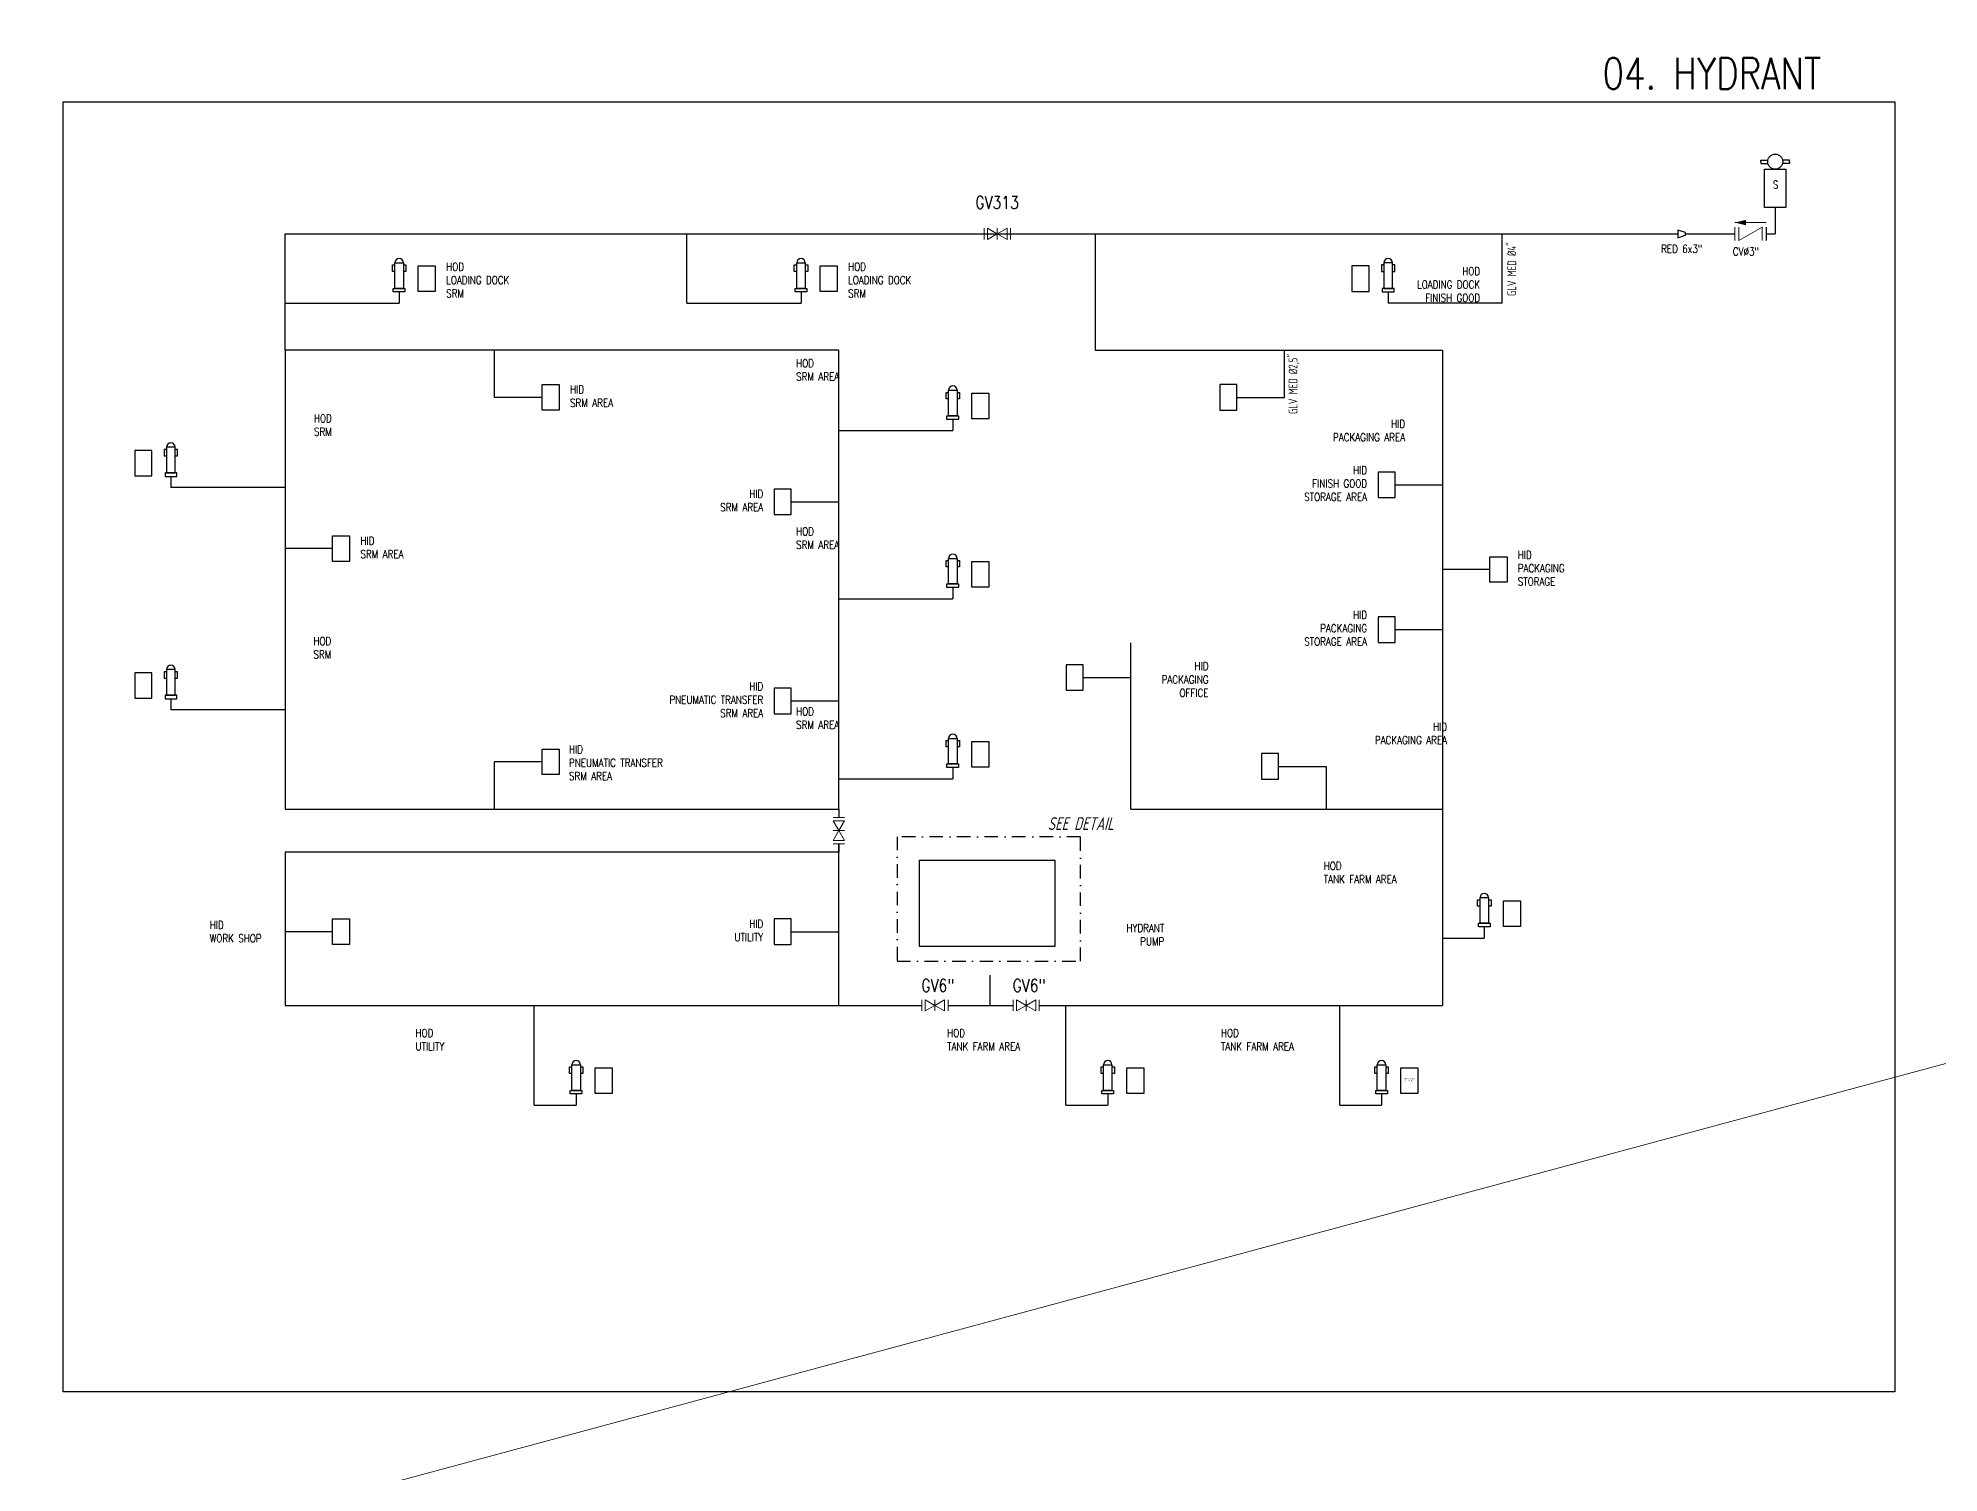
# Model space of a CAD drawing. Extents: x -29512 to 147477, y -5232 to 39709.
# Drawn here: x 139620.9 to 140066.3, y 10242.1 to 10578.2 of the extents above; entities that cross this region are included whole.
import ezdxf

# ---------------------------------------------------------------- set-up
doc = ezdxf.new("R2010")
doc.units = 0
doc.linetypes.add('DASHDOT', pattern=[25.4, 12.7, -6.35, 0, -6.35])
doc.layers.get('0').update_dxf_attribs({"linetype": 'CONTINUOUS'})
doc.layers.get('DEFPOINTS').update_dxf_attribs({"linetype": 'CONTINUOUS'})
for name, color, linetype, lineweight in [('DIMENSI', 20, 'CONTINUOUS', 9), ('FITTING', 7, 'CONTINUOUS', 13), ('TAG', 140, 'CONTINUOUS', 13)]:
    doc.layers.add(name, color=color, linetype=linetype, lineweight=lineweight)
doc.layers.add('DIMENSION', color=3, linetype='CONTINUOUS')
doc.styles.add('ISOCP', font='isocp.shx', dxfattribs={"width": 0.8, "height": 2})
doc.styles.add('R10', font='stylu.ttf', dxfattribs={"width": 0.8, "oblique": 10, "height": 20})
doc.styles.add('Romans100', font='romans.shx', dxfattribs={"width": 0.8, "height": 200})
doc.styles.add('STYLE4', font='isocp.shx', dxfattribs={"width": 0.8, "oblique": 15, "height": 2})

msp = doc.modelspace()

# ---------------------------------------------------------------- linework, layer by layer
at = {"color": 1}
for p, q in [((139678.7924, 10505.083), (139678.7924, 10532.3157)), ((139678.7924, 10532.3157), (140005.1376, 10532.3157)), ((139772.9661, 10516.1075), (139772.9661, 10532.3157)), ((139868.6079, 10532.3157), (139868.6079, 10505.083)), ((139963.9842, 10516.1075), (139963.9842, 10532.3157)), ((139678.7924, 10516.1075), (139705.5186, 10516.1075)), ((139705.5186, 10518.7355), (139705.5186, 10516.1075)), ((139772.9661, 10516.1075), (139799.6924, 10516.1075)), ((139799.6924, 10518.7355), (139799.6924, 10516.1075)), ((139937.2579, 10518.7355), (139937.2579, 10516.1075)), ((139963.9842, 10516.1075), (139937.2579, 10516.1075)), ((139727.9042, 10494.017), (139727.9042, 10505.083)), ((139868.6079, 10505.083), (139949.9986, 10505.083)), ((139912.9493, 10494.017), (139912.9493, 10505.083)), ((139949.9986, 10505.083), (139949.9986, 10351.6191)), ((139739.02, 10494.017), (139727.9042, 10494.017)), ((139901.8334, 10494.017), (139912.9493, 10494.017)), ((139835.2501, 10488.8875), (139835.2501, 10486.2595)), ((139808.5238, 10486.2595), (139835.2501, 10486.2595)), ((139652.0661, 10475.5297), (139652.0661, 10472.9017)), ((139678.7924, 10472.9017), (139652.0661, 10472.9017)), ((139938.8827, 10473.5479), (139949.9986, 10473.5479)), ((139797.4079, 10469.5666), (139808.5238, 10469.5666)), ((139689.9083, 10458.5951), (139678.7924, 10458.5951)), ((139961.1144, 10453.7134), (139949.9986, 10453.7134)), ((139835.2501, 10449.4983), (139835.2501, 10446.8703)), ((139808.5238, 10446.8703), (139835.2501, 10446.8703)), ((139876.9426, 10397.5962), (139876.9426, 10436.5013)), ((139938.8827, 10439.6442), (139949.9986, 10439.6442)), ((139865.8267, 10428.4119), (139876.9426, 10428.4119)), ((139652.0661, 10423.4498), (139652.0661, 10420.8218)), ((139797.4079, 10422.9164), (139808.5238, 10422.9164)), ((139678.7924, 10420.8218), (139652.0661, 10420.8218)), ((139739.02, 10408.6622), (139727.9042, 10408.6622)), ((139727.9042, 10397.5962), (139727.9042, 10408.6622)), ((139808.5238, 10404.7065), (139835.2501, 10404.7065)), ((139835.2501, 10407.3345), (139835.2501, 10404.7065)), ((139911.5817, 10407.6038), (139922.6975, 10407.6038)), ((139922.6975, 10407.6038), (139922.6975, 10397.5962)), ((139808.5238, 10397.5962), (139808.5238, 10395.6248)), ((139876.9426, 10397.5962), (139949.9986, 10397.5962)), ((139808.5238, 10387.5334), (139808.5238, 10389.4732)), ((139808.5238, 10389.4732), (139808.5238, 10387.5019)), ((139689.9083, 10368.8518), (139678.7924, 10368.8518)), ((139797.4079, 10368.8518), (139808.5238, 10368.8518)), ((139959.7827, 10370.0206), (139959.7827, 10367.3926)), ((139949.9986, 10367.3926), (139959.7827, 10367.3926)), ((139843.986, 10351.6191), (139843.986, 10358.6849)), ((139737.2087, 10328.25), (139737.2087, 10351.6191)), ((139808.5238, 10351.6191), (139827.9868, 10351.6191)), ((139834.1384, 10351.6191), (139849.3751, 10351.6191)), ((139855.5266, 10351.6191), (139949.9986, 10351.6191)), ((139861.7666, 10328.25), (139861.7666, 10351.6191)), ((139925.9202, 10328.25), (139925.9202, 10351.6191)), ((139746.9928, 10330.878), (139746.9928, 10328.25)), ((139871.5507, 10330.878), (139871.5507, 10328.25)), ((139935.7044, 10330.878), (139935.7044, 10328.25)), ((139737.2087, 10328.25), (139746.9928, 10328.25)), ((139861.7666, 10328.25), (139871.5507, 10328.25)), ((139925.9202, 10328.25), (139935.7044, 10328.25))]:
    msp.add_line(p, q, dxfattribs=at)
for points in [[(139704.5186, 10523.5505), (139703.9456, 10523.5505), (139703.9456, 10525.0505), (139704.5186, 10525.0505)], [(139706.5186, 10525.0505), (139707.0916, 10525.0505), (139707.0916, 10523.5505), (139706.5186, 10523.5505)], [(139798.6924, 10523.5505), (139798.1194, 10523.5505), (139798.1194, 10525.0505), (139798.6924, 10525.0505)], [(139800.6924, 10525.0505), (139801.2654, 10525.0505), (139801.2654, 10523.5505), (139800.6924, 10523.5505)], [(139936.2579, 10525.0505), (139935.6849, 10525.0505), (139935.6849, 10523.5505), (139936.2579, 10523.5505)], [(139938.2579, 10523.5505), (139938.8309, 10523.5505), (139938.8309, 10525.0505), (139938.2579, 10525.0505)], [(139834.2501, 10493.7025), (139833.6771, 10493.7025), (139833.6771, 10495.2025), (139834.2501, 10495.2025)], [(139836.2501, 10495.2025), (139836.8231, 10495.2025), (139836.8231, 10493.7025), (139836.2501, 10493.7025)], [(139651.0661, 10481.8447), (139650.4931, 10481.8447), (139650.4931, 10480.3447), (139651.0661, 10480.3447)], [(139653.0661, 10480.3447), (139653.6391, 10480.3447), (139653.6391, 10481.8447), (139653.0661, 10481.8447)], [(139834.2501, 10454.3133), (139833.6771, 10454.3133), (139833.6771, 10455.8133), (139834.2501, 10455.8133)], [(139836.2501, 10455.8133), (139836.8231, 10455.8133), (139836.8231, 10454.3133), (139836.2501, 10454.3133)], [(139651.0661, 10429.7648), (139650.4931, 10429.7648), (139650.4931, 10428.2648), (139651.0661, 10428.2648)], [(139653.0661, 10428.2648), (139653.6391, 10428.2648), (139653.6391, 10429.7648), (139653.0661, 10429.7648)], [(139834.2501, 10412.1495), (139833.6771, 10412.1495), (139833.6771, 10413.6495), (139834.2501, 10413.6495)], [(139836.2501, 10413.6495), (139836.8231, 10413.6495), (139836.8231, 10412.1495), (139836.2501, 10412.1495)], [(139958.7827, 10374.8356), (139958.2097, 10374.8356), (139958.2097, 10376.3356), (139958.7827, 10376.3356)], [(139960.7827, 10376.3356), (139961.3557, 10376.3356), (139961.3557, 10374.8356), (139960.7827, 10374.8356)], [(139745.9928, 10335.693), (139745.4198, 10335.693), (139745.4198, 10337.193), (139745.9928, 10337.193)], [(139747.9928, 10337.193), (139748.5658, 10337.193), (139748.5658, 10335.693), (139747.9928, 10335.693)], [(139870.5507, 10335.693), (139869.9777, 10335.693), (139869.9777, 10337.193), (139870.5507, 10337.193)], [(139872.5507, 10337.193), (139873.1237, 10337.193), (139873.1237, 10335.693), (139872.5507, 10335.693)], [(139934.7044, 10335.693), (139934.1314, 10335.693), (139934.1314, 10337.193), (139934.7044, 10337.193)], [(139936.7044, 10337.193), (139937.2774, 10337.193), (139937.2774, 10335.693), (139936.7044, 10335.693)]]:
    msp.add_lwpolyline(points, dxfattribs=at)
for points in [[(139704.5186, 10525.5665), (139706.5186, 10525.5665), (139706.5186, 10519.5665), (139704.5186, 10519.5665)], [(139710.0026, 10524.8305), (139714.0026, 10524.8305), (139714.0026, 10518.8305), (139710.0026, 10518.8305)], [(139798.6924, 10525.5665), (139800.6924, 10525.5665), (139800.6924, 10519.5665), (139798.6924, 10519.5665)], [(139804.1764, 10524.8305), (139808.1764, 10524.8305), (139808.1764, 10518.8305), (139804.1764, 10518.8305)], [(139932.7739, 10524.8305), (139928.7739, 10524.8305), (139928.7739, 10518.8305), (139932.7739, 10518.8305)], [(139938.2579, 10525.5665), (139936.2579, 10525.5665), (139936.2579, 10519.5665), (139938.2579, 10519.5665)], [(139704.1511, 10519.5665), (139706.8861, 10519.5665), (139706.8861, 10518.7355), (139704.1511, 10518.7355)], [(139798.3249, 10519.5665), (139801.0599, 10519.5665), (139801.0599, 10518.7355), (139798.3249, 10518.7355)], [(139938.6254, 10519.5665), (139935.8904, 10519.5665), (139935.8904, 10518.7355), (139938.6254, 10518.7355)], [(139739.02, 10497.017), (139743.02, 10497.017), (139743.02, 10491.017), (139739.02, 10491.017)], [(139834.2501, 10495.7185), (139836.2501, 10495.7185), (139836.2501, 10489.7185), (139834.2501, 10489.7185)], [(139839.7341, 10494.9825), (139843.7341, 10494.9825), (139843.7341, 10488.9825), (139839.7341, 10488.9825)], [(139901.8334, 10497.017), (139897.8334, 10497.017), (139897.8334, 10491.017), (139901.8334, 10491.017)], [(139833.8826, 10489.7185), (139836.6176, 10489.7185), (139836.6176, 10488.8875), (139833.8826, 10488.8875)], [(139647.5821, 10481.6247), (139643.5821, 10481.6247), (139643.5821, 10475.6247), (139647.5821, 10475.6247)], [(139653.0661, 10482.3607), (139651.0661, 10482.3607), (139651.0661, 10476.3607), (139653.0661, 10476.3607)], [(139653.4336, 10476.3607), (139650.6986, 10476.3607), (139650.6986, 10475.5297), (139653.4336, 10475.5297)], [(139938.8827, 10476.5479), (139934.8827, 10476.5479), (139934.8827, 10470.5479), (139938.8827, 10470.5479)], [(139797.4079, 10472.5666), (139793.4079, 10472.5666), (139793.4079, 10466.5666), (139797.4079, 10466.5666)], [(139689.9083, 10461.5951), (139693.9083, 10461.5951), (139693.9083, 10455.5951), (139689.9083, 10455.5951)], [(139834.2501, 10456.3293), (139836.2501, 10456.3293), (139836.2501, 10450.3293), (139834.2501, 10450.3293)], [(139839.7341, 10455.5933), (139843.7341, 10455.5933), (139843.7341, 10449.5933), (139839.7341, 10449.5933)], [(139961.1144, 10456.7134), (139965.1144, 10456.7134), (139965.1144, 10450.7134), (139961.1144, 10450.7134)], [(139833.8826, 10450.3293), (139836.6176, 10450.3293), (139836.6176, 10449.4983), (139833.8826, 10449.4983)], [(139938.8827, 10442.6442), (139934.8827, 10442.6442), (139934.8827, 10436.6442), (139938.8827, 10436.6442)], [(139865.8267, 10431.4119), (139861.8267, 10431.4119), (139861.8267, 10425.4119), (139865.8267, 10425.4119)], [(139647.5821, 10429.5448), (139643.5821, 10429.5448), (139643.5821, 10423.5448), (139647.5821, 10423.5448)], [(139653.0661, 10430.2808), (139651.0661, 10430.2808), (139651.0661, 10424.2808), (139653.0661, 10424.2808)], [(139653.4336, 10424.2808), (139650.6986, 10424.2808), (139650.6986, 10423.4498), (139653.4336, 10423.4498)], [(139797.4079, 10425.9164), (139793.4079, 10425.9164), (139793.4079, 10419.9164), (139797.4079, 10419.9164)], [(139834.2501, 10414.1655), (139836.2501, 10414.1655), (139836.2501, 10408.1655), (139834.2501, 10408.1655)], [(139839.7341, 10413.4295), (139843.7341, 10413.4295), (139843.7341, 10407.4295), (139839.7341, 10407.4295)], [(139739.02, 10411.6622), (139743.02, 10411.6622), (139743.02, 10405.6622), (139739.02, 10405.6622)], [(139911.5817, 10410.6038), (139907.5817, 10410.6038), (139907.5817, 10404.6038), (139911.5817, 10404.6038)], [(139833.8826, 10408.1655), (139836.6176, 10408.1655), (139836.6176, 10407.3345), (139833.8826, 10407.3345)], [(139958.7827, 10376.8516), (139960.7827, 10376.8516), (139960.7827, 10370.8516), (139958.7827, 10370.8516)], [(139964.2667, 10376.1156), (139968.2667, 10376.1156), (139968.2667, 10370.1156), (139964.2667, 10370.1156)], [(139689.9083, 10371.8518), (139693.9083, 10371.8518), (139693.9083, 10365.8518), (139689.9083, 10365.8518)], [(139797.4079, 10371.8518), (139793.4079, 10371.8518), (139793.4079, 10365.8518), (139797.4079, 10365.8518)], [(139958.4152, 10370.8516), (139961.1502, 10370.8516), (139961.1502, 10370.0206), (139958.4152, 10370.0206)], [(139745.9928, 10337.709), (139747.9928, 10337.709), (139747.9928, 10331.709), (139745.9928, 10331.709)], [(139870.5507, 10337.709), (139872.5507, 10337.709), (139872.5507, 10331.709), (139870.5507, 10331.709)], [(139934.7044, 10337.709), (139936.7044, 10337.709), (139936.7044, 10331.709), (139934.7044, 10331.709)], [(139751.4768, 10336.973), (139755.4768, 10336.973), (139755.4768, 10330.973), (139751.4768, 10330.973)], [(139876.0347, 10336.973), (139880.0347, 10336.973), (139880.0347, 10330.973), (139876.0347, 10330.973)], [(139940.1884, 10336.973), (139944.1884, 10336.973), (139944.1884, 10330.973), (139940.1884, 10330.973)], [(139745.6253, 10331.709), (139748.3603, 10331.709), (139748.3603, 10330.878), (139745.6253, 10330.878)], [(139870.1832, 10331.709), (139872.9182, 10331.709), (139872.9182, 10330.878), (139870.1832, 10330.878)], [(139934.3369, 10331.709), (139937.0719, 10331.709), (139937.0719, 10330.878), (139934.3369, 10330.878)]]:
    msp.add_lwpolyline(points, close=True, dxfattribs=at)
at = {"color": 1, "flags": 128}
for points in [[(139678.7924, 10505.083), (139678.7924, 10397.5962), (139808.5238, 10397.5962), (139808.5238, 10505.083)], [(139678.7924, 10387.5019), (139678.7924, 10351.6191), (139808.5238, 10351.6191), (139808.5238, 10387.5019)], [(139827.3992, 10385.5807), (139827.3992, 10365.481), (139859.2236, 10365.481), (139859.2236, 10385.5807)]]:
    msp.add_lwpolyline(points, close=True, dxfattribs=at)
at = {"color": 1}
for centre in [(139705.5186, 10525.5665), (139799.6924, 10525.5665), (139937.2579, 10525.5665), (139835.2501, 10495.7185), (139652.0661, 10482.3607), (139835.2501, 10456.3293), (139652.0661, 10430.2808), (139835.2501, 10414.1655), (139959.7827, 10376.8516), (139746.9928, 10337.709), (139871.5507, 10337.709), (139935.7044, 10337.709)]:
    msp.add_arc(centre, 1, 0, 180, dxfattribs=at)
at = {"layer": 'DIMENSION', "color": 1}
for p, q in [((140024.5858, 10549.6316), (140026.2179, 10549.6316)), ((140024.5858, 10549.2411), (140024.5858, 10549.6316)), ((140024.5858, 10549.2411), (140024.5858, 10548.8506)), ((140024.5858, 10548.8506), (140026.2179, 10548.8506)), ((140031.282, 10549.6316), (140029.6499, 10549.6316)), ((140031.282, 10548.8506), (140029.6499, 10548.8506)), ((140031.282, 10549.2411), (140031.282, 10549.6316)), ((140031.282, 10549.2411), (140031.282, 10548.8506)), ((140030.448, 10538.5399), (140025.4198, 10538.5399)), ((140027.9339, 10538.5399), (140027.9339, 10532.3157)), ((140025.8133, 10533.8815), (140025.8133, 10530.7498)), ((140006.9586, 10532.3157), (140018.5097, 10532.3157)), ((140025.8133, 10532.3157), (140027.9339, 10532.3157))]:
    msp.add_line(p, q, dxfattribs=at)
at = {"layer": 'DIMENSION', "color": 6, "linetype": 'ByBlock', "ltscale": 0.5}
msp.add_lwpolyline([(140055.9452, 10261.1147), (139626.8315, 10261.1147), (139626.8315, 10563.2332), (140055.9452, 10563.2332)], close=True, dxfattribs=at)
at = {"layer": 'DIMENSION', "color": 1}
msp.add_lwpolyline([(140025.4198, 10538.5399), (140025.4198, 10547.4812), (140030.448, 10547.4812), (140030.448, 10538.5399)], dxfattribs=at)
msp.add_lwpolyline([(140005.1376, 10531.4052), (140006.9586, 10532.0122), (140006.9586, 10532.6192), (140005.1376, 10533.2262)], close=True, dxfattribs=at)
msp.add_circle((140027.9339, 10549.2411), 1.7599, dxfattribs=at)
at = {"layer": 'FITTING', "linetype": 'ByBlock', "ltscale": 0.5}
msp.add_line((142765.3225, 11065.4116), (138197.527, 9833.6398), dxfattribs=at)
at = {"layer": 'FITTING'}
for p, q in [((139842.6097, 10530.9968), (139842.6097, 10533.6345)), ((139845.6855, 10530.9968), (139845.6855, 10533.6345)), ((139848.7612, 10530.9968), (139848.7612, 10533.6345)), ((140018.5097, 10533.8815), (140018.5097, 10530.7498)), ((140018.5103, 10534.9743), (140025.8133, 10534.9743)), ((140025.8133, 10533.8815), (140025.8133, 10530.7498)), ((139809.8427, 10395.6248), (139807.2049, 10395.6248)), ((139809.8427, 10392.549), (139807.2049, 10392.549)), ((139809.8427, 10389.4732), (139807.2049, 10389.4732)), ((139827.9868, 10350.3002), (139827.9868, 10352.938)), ((139831.0626, 10350.3002), (139831.0626, 10352.938)), ((139834.1384, 10350.3002), (139834.1384, 10352.938)), ((139849.3751, 10350.3002), (139849.3751, 10352.938)), ((139852.4509, 10350.3002), (139852.4509, 10352.938)), ((139855.5266, 10350.3002), (139855.5266, 10352.938))]:
    msp.add_line(p, q, dxfattribs=at)
for points in [[(139845.6855, 10532.3157), (139843.4011, 10530.9968), (139843.4011, 10533.6345)], [(139845.6855, 10532.3157), (139847.9698, 10530.9968), (139847.9698, 10533.6345)], [(139808.5238, 10392.549), (139809.8427, 10394.8334), (139807.2049, 10394.8334)], [(139808.5238, 10392.549), (139809.8427, 10390.2646), (139807.2049, 10390.2646)], [(139831.0626, 10351.6191), (139828.7782, 10350.3002), (139828.7782, 10352.938)], [(139831.0626, 10351.6191), (139833.347, 10350.3002), (139833.347, 10352.938)], [(139852.4509, 10351.6191), (139850.1665, 10350.3002), (139850.1665, 10352.938)], [(139852.4509, 10351.6191), (139854.7352, 10350.3002), (139854.7352, 10352.938)]]:
    msp.add_lwpolyline(points, close=True, dxfattribs=at)
msp.add_lwpolyline([(140019.4493, 10530.7498), (140019.4493, 10533.8815), (140019.4493, 10530.7498), (140024.8737, 10533.8815), (140024.8737, 10530.7498)], dxfattribs=at)
at = {"layer": 'FITTING', "color": 6, "linetype": 'DASHDOT', "lineweight": 30, "ltscale": 0.25}
msp.add_lwpolyline([(139822.2001, 10391.1304), (139822.2001, 10362.0056), (139865.1817, 10362.0056), (139865.1817, 10391.1304)], close=True, dxfattribs=at)
at = {"layer": 'FITTING'}
msp.add_solid([(140021.0674, 10534.3336), (140018.5103, 10534.9743), (140021.0678, 10535.613)], dxfattribs=at)

# ---------------------------------------------------------------- texts
at = {"color": 6}
for s, insert, char_height, width, attachment_point, style in [('\\A1;HOD\\PLOADING DOCK\\PSRM}', (139810.7379, 10521.5014), 1.875, 82.527542, 4, 'Romans100'), ('\\A1;HOD\\PLOADING DOCK \\PFINISH GOOD}', (139958.8047, 10520.4611), 1.875, 82.527542, 6, 'Romans100'), ('\\A1;HOD\\PSRM AREA}', (139798.5533, 10500.4491), 1.875, 82.527542, 4, 'Romans100'), ('\\A1;HID\\PSRM AREA}', (139745.5816, 10494.3129), 1.875, 82.527542, 4, 'Romans100'), ('\\A1;HOD\\PSRM}', (139689.756, 10487.5584), 1.875, 82.527542, 6, 'Romans100'), ('\\A1;HID\\PPACKAGING AREA}', (139941.2365, 10486.239), 1.875, 82.527542, 6, 'Romans100'), ('\\A1;HID\\PFINISH GOOD\\PSTORAGE AREA}', (139932.3211, 10473.8438), 1.875, 82.527542, 6, 'Romans100'), ('\\A1;HID\\PSRM AREA}', (139790.8464, 10469.8624), 1.875, 82.527542, 6, 'Romans100'), ('\\A1;HOD\\PSRM AREA}', (139798.5533, 10461.0599), 1.875, 82.527542, 4, 'Romans100'), ('\\A1;HID\\PSRM AREA}', (139696.4698, 10458.891), 1.875, 82.527542, 4, 'Romans100'), ('\\A1;HID\\PPACKAGING\\PSTORAGE}', (139967.6199, 10454.0093), 1.875, 82.527542, 4, 'Romans100'), ('\\A1;HID\\PPACKAGING \\PSTORAGE AREA}', (139932.3211, 10439.94), 1.875, 82.527542, 6, 'Romans100'), ('\\A1;HOD\\PSRM}', (139689.6389, 10435.3613), 1.875, 82.527542, 6, 'Romans100'), ('\\A1;HID\\PPACKAGING \\POFFICE}', (139895.1724, 10427.9395), 1.875, 82.527542, 6, 'Romans100'), ('\\A1;HID\\PPNEUMATIC TRANSFER\\PSRM AREA}', (139790.8464, 10423.2123), 1.875, 82.527542, 6, 'Romans100'), ('\\A1;HOD\\PSRM AREA}', (139798.5533, 10418.8961), 1.875, 82.527542, 4, 'Romans100'), ('\\A1;HID\\PPACKAGING AREA}', (139951.0589, 10415.3135), 1.875, 82.527542, 6, 'Romans100'), ('\\A1;HID\\PPNEUMATIC TRANSFER\\PSRM AREA}', (139745.3306, 10408.4457), 1.875, 82.527542, 4, 'Romans100'), ('\\A1;HOD\\PTANK FARM AREA}', (139922.1701, 10382.7208), 1.875, 82.527542, 4, 'Romans100'), ('\\A1;HID\\PWORK SHOP}', (139661.161, 10368.8872), 1.875, 82.527542, 4, 'Romans100'), ('\\A1;HID\\PUTILITY}', (139790.8464, 10369.1477), 1.875, 82.527542, 6, 'Romans100'), ('\\A1;HYDRANT\\PPUMP}', (139884.8126, 10368.175), 1.875, 82.527542, 6, 'Romans100'), ('\\A1;HOD\\PUTILITY}', (139709.3803, 10343.5782), 1.875, 82.527542, 4, 'Romans100'), ('\\A1;HOD\\PTANK FARM AREA}', (139833.9381, 10343.5782), 1.875, 82.527542, 4, 'Romans100'), ('\\A1;HOD\\PTANK FARM AREA}', (139898.0918, 10343.5782), 1.875, 82.527542, 4, 'Romans100'), ('{\\Q0; HYDRANT BOX\\P OUT DOOR}', (139940.9269, 10334.5287), 0.266667, 5.115327, 1, 'R10')]:
    msp.add_mtext(s, dxfattribs=dict(at, insert=insert, char_height=char_height, width=width, attachment_point=attachment_point, style=style))
at = {"layer": 'DEFPOINTS', "color": 2, "insert": (140013.1186, 10569.9266), "char_height": 7.323919, "width": 141.14178, "attachment_point": 5, "style": 'Romans100'}
msp.add_mtext('{\\A1;04. HYDRANT}', dxfattribs=at)
at = {"layer": 'DIMENSI', "color": 6, "lineweight": 20, "insert": (139716.5642, 10521.5014), "char_height": 1.875, "width": 18.257368, "attachment_point": 4, "style": 'Romans100'}
msp.add_mtext('\\A1;HOD\\PLOADING DOCK\\PSRM}', dxfattribs=at)
at = {"layer": 'DIMENSION', "color": 6, "lineweight": 25, "insert": (139857.4998, 10395.6826), "char_height": 3, "attachment_point": 1, "style": 'STYLE4'}
msp.add_mtext('SEE DETAIL\\P}', dxfattribs=at)
at = {"layer": 'TAG', "style": 'Romans100'}
for s, insert, char_height, width, attachment_point in [('S', (140027.3944, 10544.8041), 1.875, 38.645756, 1), ('GV313', (139845.6345, 10539.6991), 3, 29.21179, 5), ('{RED 6x3"}', (140001.2102, 10529.7638), 1.875, 38.645756, 1), ('CV%%C3"', (140018.0085, 10529.127), 1.875, 38.645756, 1), ('{GV6"}', (139831.7451, 10356.2653), 3, 29.21179, 5), ('{GV6"}', (139853.1333, 10356.2653), 3, 29.21179, 5)]:
    msp.add_mtext(s, dxfattribs=dict(at, insert=insert, char_height=char_height, width=width, attachment_point=attachment_point))
at = {"layer": 'TAG', "char_height": 2.068929, "width": 21.297515, "attachment_point": 4, "rotation": 90, "style": 'ISOCP'}
for s, insert in [('\\A1;GLV MED %%C4"', (139966.2141, 10517.75)), ('{\\A1;GLV MED %%C2,5"}', (139915.1936, 10490.101))]:
    msp.add_mtext(s, dxfattribs=dict(at, insert=insert))

doc.saveas('drawing.dxf')
